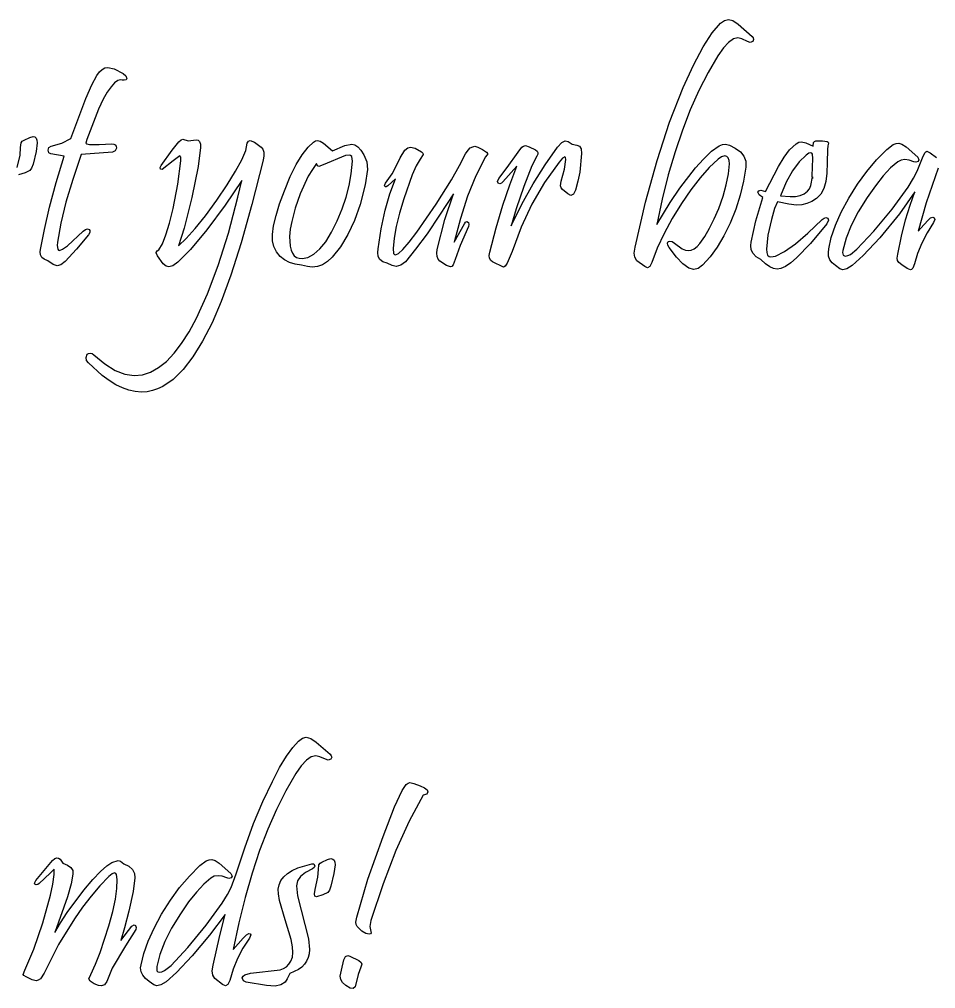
# Model space of a CAD drawing. Extents: x 369 to 1749, y 306 to 919.
# Drawn here: x 1277.4 to 1491.5, y 333.4 to 560 of the extents above; entities that cross this region are included whole.
import ezdxf

# ---------------------------------------------------------------- set-up
doc = ezdxf.new("R2010")
doc.units = 0

msp = doc.modelspace()

# ---------------------------------------------------------------- linework, layer by layer
at = {"layer": 'Layer 1'}
for p, q in [((1441.210514, 559.040644), (1442.174062, 559.73241)), ((1442.174062, 559.73241), (1443.088024, 559.959445)), ((1443.088024, 559.959445), (1444.123365, 559.669053)), ((1444.123365, 559.669053), (1445.385344, 558.808935)), ((1439.261003, 556.804706), (1441.210514, 559.040644)), ((1445.385344, 558.808935), (1448.610024, 555.964965)), ((1437.159781, 553.553494), (1439.261003, 556.804706)), ((1444.245378, 555.381898), (1443.109562, 554.594282)), ((1445.304567, 555.640356), (1444.245378, 555.381898)), ((1446.243887, 555.428044), (1445.304567, 555.640356)), ((1447.547107, 554.800191), (1446.243887, 555.428044)), ((1448.61, 555.965), (1448.894665, 555.636051)), ((1448.610024, 555.964965), (1448.61, 555.965)), ((1448.98049, 555.273844), (1448.764348, 554.758447)), ((1448.894665, 555.636051), (1448.98049, 555.273844)), ((1434.906848, 549.287006), (1437.159781, 553.553494)), ((1441.897118, 553.277508), (1440.608047, 551.431576)), ((1443.109562, 554.594282), (1441.897118, 553.277508)), ((1448.165356, 554.589807), (1447.547107, 554.800191)), ((1448.764348, 554.758447), (1448.165356, 554.589807)), ((1440.608047, 551.431576), (1438.321548, 547.53506)), ((1296.071317, 547.664996), (1296.700135, 548.26404)), ((1296.700135, 548.26404), (1297.340872, 548.621886)), ((1297.340872, 548.621886), (1297.993527, 548.738535)), ((1297.993527, 548.738535), (1299.520667, 548.384914)), ((1299.520667, 548.384914), (1301.599427, 547.339055)), ((1432.502204, 544.005244), (1434.906848, 549.287006)), ((1294.276783, 544.642299), (1295.454417, 546.824755)), ((1295.454417, 546.824755), (1296.071317, 547.664996)), ((1301.599427, 547.339055), (1301.6, 547.339)), ((1301.6, 547.339), (1302.271815, 546.783822)), ((1302.271815, 546.783822), (1302.480099, 546.16253)), ((1302.480099, 546.16253), (1302.311608, 545.827689)), ((1438.321548, 547.53506), (1436.177844, 543.343813)), ((1292.8738, 541.45793), (1294.276783, 544.642299)), ((1298.787572, 544.232036), (1297.886461, 542.986591)), ((1299.609983, 545.120567), (1298.787572, 544.232036)), ((1300.353697, 545.652186), (1299.609983, 545.120567)), ((1301.018711, 545.826891), (1300.353697, 545.652186)), ((1301.411446, 545.755603), (1301.018711, 545.826891)), ((1301.83827, 545.718577), (1301.411446, 545.755603)), ((1302.311608, 545.827689), (1301.83827, 545.718577)), ((1429.333402, 535.901313), (1432.502204, 544.005244)), ((1289.391787, 532.083455), (1292.8738, 541.45793)), ((1297.886461, 542.986591), (1296.960814, 541.343005)), ((1436.177844, 543.343813), (1434.176938, 538.857835)), ((1296.960814, 541.343005), (1295.855964, 538.951276)), ((1295.855964, 538.951276), (1293.108651, 531.923391)), ((1434.176938, 538.857835), (1432.318827, 534.077126)), ((1426.407084, 526.982119), (1429.333402, 535.901313)), ((1278.436675, 531.735454), (1279.785363, 532.373242)), ((1279.785363, 532.373242), (1280.542265, 532.583995)), ((1280.542265, 532.583995), (1280.985574, 532.488762)), ((1280.985574, 532.488762), (1281.294632, 532.209185)), ((1432.318827, 534.077126), (1430.603513, 529.001685)), ((1277.503535, 528.218886), (1277.618748, 530.052474)), ((1277.618748, 530.052474), (1277.765003, 531.145279)), ((1277.765003, 531.145279), (1278.035162, 531.503195)), ((1278.035162, 531.503195), (1278.436675, 531.735454)), ((1281.51, 531.097), (1281.24012, 529.083488)), ((1281.294632, 532.209185), (1281.469439, 531.745262)), ((1281.469439, 531.745262), (1281.509994, 531.096995)), ((1281.509994, 531.096995), (1281.51, 531.097)), ((1284.277315, 529.995652), (1284.783017, 530.319862)), ((1284.783017, 530.319862), (1287.247157, 531.062915)), ((1287.247157, 531.062915), (1289.391787, 532.083455)), ((1293.108651, 531.923391), (1292.878913, 531.029156)), ((1292.878913, 531.029156), (1293.135596, 530.838155)), ((1293.135596, 530.838155), (1293.725245, 530.748502)), ((1293.725245, 530.748502), (1295.995665, 530.683222)), ((1295.995665, 530.683222), (1298.933305, 530.855071)), ((1298.933305, 530.855071), (1299.422334, 530.828456)), ((1299.422334, 530.828456), (1299.76599, 530.652007)), ((1299.76599, 530.652007), (1299.964274, 530.325726)), ((1299.964274, 530.325726), (1300.017185, 529.849611)), ((1313.105115, 529.426865), (1314.631805, 531.355335)), ((1314.631805, 531.355335), (1315.161683, 531.836563)), ((1315.161683, 531.836563), (1315.535915, 531.995785)), ((1315.535915, 531.995785), (1316.772515, 531.575016)), ((1316.772515, 531.575016), (1318.659395, 531.839273)), ((1318.659395, 531.839273), (1319.145256, 531.724409)), ((1319.145256, 531.724409), (1319.48312, 531.386529)), ((1319.48312, 531.386529), (1319.672986, 530.825634)), ((1319.672986, 530.825634), (1319.714855, 530.041723)), ((1330.295215, 529.323824), (1330.628818, 531.052771)), ((1330.628818, 531.052771), (1330.934585, 531.483675)), ((1330.934585, 531.483675), (1331.332995, 531.625533)), ((1331.332995, 531.625533), (1332.307655, 531.249388)), ((1332.307655, 531.249388), (1333.848505, 530.129243)), ((1333.848505, 530.129243), (1334.26262, 529.622978)), ((1343.454885, 528.322779), (1344.85791, 530.131428)), ((1344.85791, 530.131428), (1346.067798, 531.260915)), ((1346.067798, 531.260915), (1346.576087, 531.542052)), ((1346.576087, 531.542052), (1347.01994, 531.634118)), ((1347.01994, 531.634118), (1347.660793, 531.479571)), ((1347.660793, 531.479571), (1348.463723, 531.022644)), ((1348.463723, 531.022644), (1350.55581, 529.201648)), ((1350.55581, 529.201648), (1353.4336, 530.458918)), ((1353.4336, 530.458918), (1355.09383, 530.827882)), ((1355.09383, 530.827882), (1355.748854, 530.666792)), ((1355.748854, 530.666792), (1356.429645, 530.191222)), ((1356.429645, 530.191222), (1357.136204, 529.401172)), ((1368.113188, 529.940477), (1368.762126, 530.126043)), ((1368.762126, 530.126043), (1369.847226, 529.843965)), ((1382.752939, 529.9043), (1383.323874, 530.210893)), ((1383.323874, 530.210893), (1383.821589, 530.311247)), ((1383.821589, 530.311247), (1384.490167, 530.126396)), ((1384.490167, 530.126396), (1385.573879, 529.57737)), ((1393.925461, 528.941772), (1394.789515, 530.073332)), ((1394.789515, 530.073332), (1395.211347, 530.354989)), ((1395.211347, 530.354989), (1395.626381, 530.447232)), ((1395.626381, 530.447232), (1396.515137, 530.200777)), ((1396.515137, 530.200777), (1397.995781, 529.468521)), ((1400.235312, 525.960906), (1403.156595, 530.092081)), ((1403.156595, 530.092081), (1404.177042, 531.222701)), ((1404.177042, 531.222701), (1404.956265, 531.596941)), ((1404.956265, 531.596941), (1405.648676, 531.38611)), ((1405.648676, 531.38611), (1406.540285, 530.760724)), ((1406.540285, 530.760724), (1407.661015, 530.555939)), ((1407.661015, 530.555939), (1408.269505, 530.302555)), ((1408.269505, 530.302555), (1408.667155, 529.680128)), ((1439.149717, 529.153346), (1440.882912, 530.408876)), ((1440.882912, 530.408876), (1441.670231, 530.720636)), ((1441.670231, 530.720636), (1442.404697, 530.821726)), ((1442.404697, 530.821726), (1443.326306, 530.575072)), ((1443.326306, 530.575072), (1444.642297, 529.843795)), ((1457.383943, 529.457262), (1458.876593, 530.895069)), ((1458.876593, 530.895069), (1459.554376, 531.252696)), ((1459.554376, 531.252696), (1460.186463, 531.369472)), ((1460.186463, 531.369472), (1461.148974, 531.113964)), ((1461.148974, 531.113964), (1462.916783, 530.354152)), ((1462.916783, 530.354152), (1463.003775, 531.171737)), ((1463.003775, 531.171737), (1463.208196, 531.418098)), ((1463.208196, 531.418098), (1463.519902, 531.556172)), ((1463.519902, 531.556172), (1465.067682, 531.546892)), ((1465.067682, 531.546892), (1466.125107, 531.411376)), ((1466.125107, 531.411376), (1466.384829, 531.248349)), ((1466.345361, 530.436932), (1466.214474, 529.542105)), ((1466.465222, 531.021809), (1466.345361, 530.436932)), ((1466.384829, 531.248349), (1466.465222, 531.021809)), ((1480.109517, 529.561994), (1481.615449, 530.681094)), ((1481.615449, 530.681094), (1482.296245, 530.950431)), ((1482.296245, 530.950431), (1482.928927, 531.026294)), ((1482.928927, 531.026294), (1483.647204, 530.79161)), ((1483.647204, 530.79161), (1484.618987, 530.163586)), ((1484.618987, 530.163586), (1487.323067, 527.727514)), ((1276.856617, 525.337864), (1277.503535, 528.218886)), ((1281.24012, 529.083488), (1280.541711, 526.14249)), ((1284.089797, 529.359514), (1284.277315, 529.995652)), ((1284.225846, 528.790327), (1284.089797, 529.359514)), ((1284.685898, 528.52922), (1284.225846, 528.790327)), ((1287.829968, 528.028112), (1284.685898, 528.52922)), ((1285.974032, 521.802238), (1287.829968, 528.028112)), ((1291.827536, 528.348614), (1289.8366, 522.54767)), ((1299.127596, 528.924887), (1291.827536, 528.348614)), ((1299.781193, 529.239598), (1299.127596, 528.924887)), ((1300.017185, 529.849611), (1299.781193, 529.239598)), ((1310.472585, 525.825745), (1313.105115, 529.426865)), ((1314.869346, 528.107308), (1313.277066, 526.876778)), ((1315.113246, 527.795828), (1314.869346, 528.107308)), ((1315.121211, 526.865728), (1315.113246, 527.795828)), ((1319.714855, 530.041723), (1319.144073, 525.610138)), ((1329.347619, 527.127068), (1330.295215, 529.323824)), ((1334.26262, 529.622978), (1334.480906, 528.937041)), ((1334.503362, 528.071433), (1334.329988, 527.026153)), ((1334.480906, 528.937041), (1334.503362, 528.071433)), ((1342.05864, 526.014613), (1343.454885, 528.322779)), ((1353.547152, 528.115879), (1348.364922, 525.976809)), ((1354.408315, 528.248501), (1353.547152, 528.115879)), ((1354.779667, 528.155854), (1354.408315, 528.248501)), ((1355.037502, 527.883041), (1354.779667, 528.155854)), ((1355.212626, 526.796921), (1355.037502, 527.883041)), ((1357.136204, 529.401172), (1357.86853, 528.296642)), ((1357.86853, 528.296642), (1358.559028, 526.656284)), ((1366.324636, 527.600219), (1367.483606, 529.375882)), ((1367.483606, 529.375882), (1368.113188, 529.940477)), ((1369.847226, 529.843965), (1371.324186, 529.008393)), ((1371.762951, 528.38572), (1370.997651, 527.25357)), ((1371.324186, 529.008393), (1371.658821, 528.696363)), ((1371.658821, 528.696363), (1371.762951, 528.38572)), ((1380.200629, 525.78601), (1381.642682, 528.567538)), ((1381.642682, 528.567538), (1382.239285, 529.416514)), ((1382.239285, 529.416514), (1382.752939, 529.9043)), ((1386.27, 527.851), (1384.058697, 523.424945)), ((1385.573879, 529.57737), (1386.539249, 528.942928)), ((1386.612455, 528.227721), (1386.269552, 527.850858)), ((1386.269552, 527.850858), (1386.27, 527.851)), ((1386.539249, 528.942928), (1386.852799, 528.50185)), ((1386.852799, 528.50185), (1386.612455, 528.227721)), ((1391.366408, 525.322997), (1393.925461, 528.941772)), ((1398.271945, 527.985661), (1397.145099, 525.72755)), ((1397.995781, 529.468521), (1398.388454, 529.16691)), ((1398.526536, 528.42548), (1398.271945, 527.985661)), ((1398.388454, 529.16691), (1398.565372, 528.81923)), ((1398.565372, 528.81923), (1398.526536, 528.42548)), ((1404.821507, 527.842958), (1404.291759, 527.536112)), ((1405.013265, 527.678186), (1404.821507, 527.842958)), ((1408.77, 528.646), (1408.323661, 524.2395)), ((1408.667155, 529.680128), (1408.770044, 528.646115)), ((1408.770044, 528.646115), (1408.77, 528.646)), ((1430.603513, 529.001685), (1429.030994, 523.631513)), ((1437.255846, 527.319652), (1439.149717, 529.153346)), ((1441.499463, 527.856147), (1440.697891, 527.318418)), ((1442.205731, 528.032758), (1441.499463, 527.856147)), ((1442.705967, 527.917807), (1442.205731, 528.032758)), ((1443.054097, 527.579865), (1442.705967, 527.917807)), ((1444.642297, 529.843795), (1445.878829, 529.020431)), ((1445.878829, 529.020431), (1446.709415, 528.014347)), ((1446.709415, 528.014347), (1447.134054, 526.825546)), ((1456.116978, 527.76836), (1457.383943, 529.457262)), ((1461.228066, 528.263077), (1459.60582, 526.65596)), ((1461.852137, 528.67269), (1461.228066, 528.263077)), ((1462.301666, 528.80778), (1461.852137, 528.67269)), ((1462.54355, 528.722365), (1462.301666, 528.80778)), ((1462.709439, 528.46948), (1462.54355, 528.722365)), ((1462.81323, 527.4613), (1462.709439, 528.46948)), ((1466.214474, 529.542105), (1466.137722, 526.476815)), ((1477.7017, 527.117795), (1480.109517, 529.561994)), ((1488.470414, 527.582846), (1488.956662, 528.742506)), ((1488.956662, 528.742506), (1489.201714, 529.031681)), ((1489.201714, 529.031681), (1489.448052, 529.127086)), ((1489.448052, 529.127086), (1490.258727, 528.769147)), ((1490.258727, 528.769147), (1491.702632, 527.701256)), ((1280.541711, 526.14249), (1280.194224, 525.180065)), ((1310.257678, 525.344786), (1310.472585, 525.825745)), ((1313.277066, 526.876778), (1310.701386, 524.859868)), ((1314.367079, 521.453503), (1315.121211, 526.865728)), ((1319.144073, 525.610138), (1317.646775, 518.307823)), ((1327.89715, 524.455384), (1329.347619, 527.127068)), ((1334.33, 527.026), (1331.705106, 516.696981)), ((1334.329988, 527.026153), (1334.33, 527.026)), ((1340.669175, 523.206929), (1342.05864, 526.014613)), ((1346.827123, 526.261599), (1345.839831, 524.909031)), ((1347.072942, 525.769259), (1346.827123, 526.261599)), ((1347.330552, 525.604092), (1347.072942, 525.769259)), ((1348.364922, 525.976809), (1347.330552, 525.604092)), ((1354.87702, 523.870961), (1355.212626, 526.796921)), ((1358.559028, 526.656284), (1358.70001, 524.846992)), ((1365.193466, 525.221572), (1366.324636, 527.600219)), ((1370.106106, 525.700201), (1369.171941, 523.647612)), ((1370.997651, 527.25357), (1370.106106, 525.700201)), ((1378.353094, 522.490205), (1380.200629, 525.78601)), ((1393.609208, 525.636788), (1390.381498, 521.970348)), ((1391.980132, 521.314875), (1393.609208, 525.636788)), ((1397.145099, 525.72755), (1395.285275, 520.942001)), ((1397.455385, 521.523181), (1400.235312, 525.960906)), ((1403.492737, 526.610838), (1400.111453, 521.821503)), ((1404.291759, 527.536112), (1403.492737, 526.610838)), ((1404.751904, 524.9843), (1405.061529, 527.18703)), ((1405.061529, 527.18703), (1405.013265, 527.678186)), ((1423.723252, 517.247663), (1426.407084, 526.982119)), ((1435.387344, 525.274821), (1437.255846, 527.319652)), ((1440.697891, 527.318418), (1438.591933, 525.31161)), ((1443.250122, 527.018932), (1443.054097, 527.579865)), ((1443.076733, 523.850875), (1443.294041, 526.235008)), ((1443.294041, 526.235008), (1443.250122, 527.018932)), ((1447.134054, 526.825546), (1447.152747, 525.454025)), ((1451.764023, 519.708112), (1454.758003, 525.580534)), ((1454.758003, 525.580534), (1456.116978, 527.76836)), ((1459.60582, 526.65596), (1458.063993, 524.535969)), ((1462.691495, 523.380105), (1462.813237, 527.461313)), ((1462.813237, 527.461313), (1462.81323, 527.4613)), ((1466.137722, 526.476815), (1466.083217, 524.031425)), ((1475.420152, 524.405879), (1477.7017, 527.117795)), ((1482.64016, 526.653261), (1481.000505, 525.248626)), ((1483.420812, 527.066261), (1482.64016, 526.653261)), ((1484.30714, 527.211663), (1483.420812, 527.066261)), ((1485.299142, 527.089466), (1484.30714, 527.211663)), ((1486.39682, 526.69967), (1485.299142, 527.089466)), ((1486.887074, 526.593392), (1486.39682, 526.69967)), ((1487.410691, 526.728038), (1486.887074, 526.593392)), ((1487.206604, 524.490226), (1488.470414, 527.582846)), ((1487.323067, 527.727514), (1487.598414, 527.140267)), ((1487.598414, 527.140267), (1487.410691, 526.728038)), ((1278.690456, 524.121231), (1277.158316, 523.64817)), ((1279.828716, 524.63111), (1278.690456, 524.121231)), ((1280.194224, 525.180065), (1279.828716, 524.63111)), ((1310.359954, 524.98248), (1310.257678, 525.344786)), ((1310.701386, 524.859868), (1310.359954, 524.98248)), ((1325.943809, 521.308769), (1327.89715, 524.455384)), ((1344.875743, 523.285057), (1343.017183, 519.222889)), ((1345.839831, 524.909031), (1344.875743, 523.285057)), ((1354.404555, 521.146025), (1354.877021, 523.870919)), ((1354.877021, 523.870919), (1354.87702, 523.870961)), ((1358.7, 524.847), (1358.18531, 521.284857)), ((1358.70001, 524.846992), (1358.7, 524.847)), ((1362.957386, 521.652532), (1364.454346, 523.899807)), ((1364.454346, 523.899807), (1365.193466, 525.221572)), ((1369.171941, 523.647612), (1367.175751, 518.04478)), ((1384.058697, 523.424945), (1382.10991, 518.62701)), ((1389.389051, 522.768572), (1391.366408, 525.322997)), ((1403.958969, 522.16443), (1404.751904, 524.9843)), ((1408.323661, 524.2395), (1407.887164, 522.115037)), ((1429.030994, 523.631513), (1427.601273, 517.96661)), ((1431.726447, 520.551746), (1435.387344, 525.274821)), ((1438.591933, 525.31161), (1436.455608, 522.917458)), ((1442.590421, 521.313348), (1443.076733, 523.850875)), ((1447.152747, 525.454025), (1446.623812, 522.130944)), ((1458.063993, 524.535969), (1456.602585, 521.903105)), ((1462.70153, 522.798756), (1462.691495, 523.380105)), ((1466.083217, 524.031425), (1465.872431, 522.058467)), ((1473.26487, 521.426245), (1475.420152, 524.405879)), ((1479.26229, 523.392471), (1477.425515, 521.084796)), ((1481.000505, 525.248626), (1479.26229, 523.392471)), ((1486.343649, 522.816125), (1487.206604, 524.490226)), ((1492.14, 525.184), (1489.289763, 517.123355)), ((1284.428743, 516.086897), (1285.974032, 521.802238)), ((1289.8366, 522.54767), (1288.249281, 517.209339)), ((1313.273081, 515.750528), (1314.367079, 521.453503)), ((1323.487595, 517.687223), (1325.943809, 521.308769)), ((1329.319804, 522.336892), (1325.446439, 516.512802)), ((1328.422681, 518.449812), (1329.319804, 522.336892)), ((1339.28649, 519.899728), (1340.669175, 523.206929)), ((1353.709346, 518.409544), (1354.404555, 521.146025)), ((1358.18531, 521.284857), (1356.99225, 516.72783)), ((1362.733932, 521.163005), (1362.957386, 521.652532)), ((1362.830109, 520.861022), (1362.733932, 521.163005)), ((1363.496139, 521.063706), (1363.108804, 520.824905)), ((1365.233719, 522.672276), (1363.496139, 521.063706)), ((1363.919821, 519.216116), (1365.233719, 522.672276)), ((1374.739609, 516.79373), (1378.353094, 522.490205)), ((1389.100828, 522.081365), (1389.389051, 522.768572)), ((1389.22689, 521.693089), (1389.100828, 522.081365)), ((1389.642152, 521.561426), (1389.22689, 521.693089)), ((1390.057494, 521.662274), (1389.642152, 521.561426)), ((1390.381498, 521.970348), (1390.057494, 521.662274)), ((1390.383773, 516.527738), (1391.980132, 521.314875)), ((1394.816812, 516.778906), (1397.455385, 521.523181)), ((1400.111453, 521.821503), (1397.152192, 516.745458)), ((1403.819691, 521.037135), (1403.958969, 522.16443)), ((1403.976296, 520.58193), (1403.819691, 521.037135)), ((1407.887164, 522.115037), (1407.30845, 520.0431)), ((1436.455608, 522.917458), (1434.288918, 520.13596)), ((1441.835104, 518.622425), (1442.590421, 521.313348)), ((1446.623812, 522.130944), (1445.836633, 518.83955)), ((1456.602585, 521.903105), (1455.221596, 518.757367)), ((1462.009652, 520.385177), (1462.364488, 521.15164)), ((1462.364488, 521.15164), (1462.758836, 523.190243)), ((1462.758836, 523.190243), (1462.70153, 522.798756)), ((1465.872431, 522.058467), (1465.393326, 520.410055)), ((1471.235857, 518.178894), (1473.26487, 521.426245)), ((1477.425515, 521.084796), (1475.49018, 518.325601)), ((1485.080782, 520.782733), (1486.343649, 522.816125)), ((1338.173242, 516.814813), (1339.28649, 519.899728)), ((1343.017183, 519.222889), (1341.807435, 515.802694)), ((1362.813217, 515.341046), (1363.919821, 519.216116)), ((1363.108804, 520.824905), (1362.830109, 520.861022)), ((1378.812438, 519.215093), (1375.580899, 514.18158)), ((1376.792896, 513.190448), (1378.812438, 519.215093)), ((1395.285275, 520.942001), (1393.483215, 515.699691)), ((1404.28373, 520.19902), (1403.976296, 520.58193)), ((1405.547408, 519.158052), (1404.28373, 520.19902)), ((1406.27604, 518.80922), (1405.547408, 519.158052)), ((1406.846972, 519.11581), (1406.27604, 518.80922)), ((1407.30845, 520.0431), (1406.846972, 519.11581)), ((1429.488572, 517.163558), (1431.726447, 520.551746)), ((1434.288918, 520.13596), (1432.091861, 516.967118)), ((1445.836633, 518.83955), (1444.791212, 515.579844)), ((1449.979505, 519.54658), (1450.165373, 519.907151)), ((1450.262495, 518.942067), (1449.979505, 519.54658)), ((1450.165373, 519.907151), (1450.688373, 520.024577)), ((1451.153485, 518.29946), (1450.262495, 518.942067)), ((1450.688373, 520.024577), (1451.764023, 519.708112)), ((1455.221596, 518.757367), (1457.519336, 518.536913)), ((1458.770122, 518.570319), (1459.858778, 518.789848)), ((1459.858778, 518.789848), (1460.785307, 519.195499)), ((1460.785307, 519.195499), (1461.549706, 519.787273)), ((1461.549706, 519.787273), (1462.009652, 520.385177)), ((1464.645901, 519.086187), (1463.630157, 518.086865)), ((1465.393326, 520.410055), (1464.645901, 519.086187)), ((1481.355314, 515.638076), (1485.080782, 520.782733)), ((1486.637809, 519.636625), (1483.070612, 514.542695)), ((1485.533231, 516.564592), (1486.637809, 519.636625)), ((1288.249281, 517.209339), (1287.06558, 512.33362)), ((1317.646775, 518.307823), (1315.891065, 511.144848)), ((1320.845578, 514.05173), (1323.487595, 517.687223)), ((1325.446439, 516.512802), (1321.164484, 510.777292)), ((1326.195014, 510.010812), (1328.422681, 518.449812)), ((1331.705106, 516.696981), (1329.200095, 507.758025)), ((1337.340521, 514.089908), (1338.173242, 516.814813)), ((1352.791395, 515.661475), (1353.709346, 518.409544)), ((1356.99225, 516.72783), (1355.675522, 512.963816)), ((1367.175751, 518.04478), (1366.172259, 514.63412)), ((1370.263004, 510.22406), (1374.739609, 516.79373)), ((1382.10991, 518.62701), (1380.423637, 513.457195)), ((1388.820132, 511.275375), (1390.383773, 516.527738)), ((1392.319595, 511.728081), (1394.816812, 516.778906)), ((1397.152192, 516.745458), (1394.614953, 511.382703)), ((1421.281904, 506.697944), (1423.723252, 517.247663)), ((1427.601273, 517.96661), (1426.314347, 512.006976)), ((1426.314347, 512.006976), (1429.488572, 517.163558)), ((1432.091861, 516.967118), (1429.90772, 513.41283)), ((1440.810781, 515.778108), (1441.835104, 518.622425)), ((1449.450691, 512.84124), (1451.153485, 518.29946)), ((1454.512727, 517.349262), (1453.863397, 515.777222)), ((1457.176194, 516.764922), (1454.512727, 517.349262)), ((1458.964137, 516.564745), (1457.176194, 516.764922)), ((1457.519336, 518.536913), (1458.770122, 518.570319)), ((1460.219011, 516.654099), (1458.964137, 516.564745)), ((1461.414972, 516.93757), (1460.219011, 516.654099)), ((1462.552021, 517.415159), (1461.414972, 516.93757)), ((1463.630157, 518.086865), (1462.552021, 517.415159)), ((1469.467776, 514.917075), (1471.235857, 518.178894)), ((1475.49018, 518.325601), (1473.412338, 514.979511)), ((1484.501824, 513.121815), (1485.533231, 516.564592)), ((1489.289763, 517.123355), (1487.42869, 510.4691)), ((1283.194102, 510.882088), (1284.428743, 516.086897)), ((1312.447356, 512.360332), (1313.273081, 515.750528)), ((1341.807435, 515.802694), (1341.006493, 512.758969)), ((1351.650701, 512.901819), (1352.791395, 515.661475)), ((1361.913906, 511.047066), (1362.813217, 515.341046)), ((1366.172259, 514.63412), (1365.427641, 511.55345)), ((1393.483215, 515.699691), (1392.319595, 511.728081)), ((1439.773507, 513.319238), (1440.810781, 515.778108)), ((1444.791212, 515.579844), (1443.487547, 512.351825)), ((1453.863397, 515.777222), (1453.111757, 513.189622)), ((1468.094058, 511.859569), (1469.467776, 514.917075)), ((1473.412338, 514.979511), (1471.772892, 511.803031)), ((1477.085224, 510.462236), (1481.355314, 515.638076)), ((1483.070612, 514.542695), (1478.447579, 508.938425)), ((1287.06558, 512.33362), (1286.285496, 507.920514)), ((1311.620271, 509.620323), (1312.447356, 512.360332)), ((1318.474035, 511.069098), (1320.845578, 514.05173)), ((1336.788327, 511.725013), (1337.340521, 514.089908)), ((1341.006493, 512.758969), (1340.668752, 510.918094)), ((1350.329202, 510.209988), (1351.650701, 512.901819)), ((1355.675522, 512.963816), (1354.15257, 509.648845)), ((1375.580899, 514.18158), (1372.630053, 509.856843)), ((1375.018008, 506.182593), (1376.792896, 513.190448)), ((1380.423637, 513.457195), (1378.99988, 507.9155)), ((1378.99988, 507.9155), (1381.39362, 512.20698)), ((1381.39362, 512.20698), (1381.620652, 512.567311)), ((1381.620652, 512.567311), (1381.937834, 512.685974)), ((1381.937834, 512.685974), (1382.302434, 512.520166)), ((1382.408313, 512.028665), (1382.293493, 511.581553)), ((1382.302434, 512.520166), (1382.408313, 512.028665)), ((1429.90772, 513.41283), (1428.026396, 509.921318)), ((1438.692446, 511.131898), (1439.773507, 513.319238)), ((1443.487547, 512.351825), (1442.036549, 509.378737)), ((1448.375005, 507.87876), (1449.450691, 512.84124)), ((1453.111757, 513.189622), (1452.30383, 509.491449)), ((1461.665141, 509.969248), (1465.002387, 513.187224)), ((1466.12, 512.216), (1462.247063, 507.552331)), ((1465.002387, 513.187224), (1465.442571, 513.520443)), ((1465.442571, 513.520443), (1465.874673, 513.629805)), ((1465.874673, 513.629805), (1466.338434, 513.472014)), ((1466.120456, 512.216016), (1466.12, 512.216)), ((1466.478189, 513.006144), (1466.120456, 512.216016)), ((1466.338434, 513.472014), (1466.478189, 513.006144)), ((1483.543591, 509.308292), (1484.501824, 513.121815)), ((1487.42869, 510.4691), (1488.76621, 511.94229)), ((1488.76621, 511.94229), (1489.8291, 513.1071)), ((1491.025332, 512.479895), (1489.521089, 510.088411)), ((1489.8291, 513.1071), (1490.323271, 513.569169)), ((1490.323271, 513.569169), (1490.83927, 513.721085)), ((1490.83927, 513.721085), (1491.205106, 513.589716)), ((1491.314693, 513.201531), (1491.025332, 512.479895)), ((1491.205106, 513.589716), (1491.314693, 513.201531)), ((1282.270108, 506.187812), (1283.194102, 510.882088)), ((1288.568624, 507.071495), (1292.271348, 510.43368)), ((1292.271348, 510.43368), (1292.804804, 510.843836)), ((1292.804804, 510.843836), (1293.311998, 510.97858)), ((1293.311998, 510.97858), (1293.654333, 510.8818)), ((1293.784486, 510.149029), (1293.494255, 509.634074)), ((1293.654333, 510.8818), (1293.825217, 510.596594)), ((1293.825217, 510.596594), (1293.784486, 510.149029)), ((1315.891065, 511.144848), (1314.542375, 507.062423)), ((1316.372968, 508.73933), (1318.474035, 511.069098)), ((1321.164484, 510.777292), (1317.317564, 506.150059)), ((1323.839253, 502.476812), (1326.195014, 510.010812)), ((1336.51666, 509.720128), (1336.788327, 511.725013)), ((1336.537083, 508.22373), (1336.51666, 509.720128)), ((1340.668752, 510.918094), (1340.518271, 509.248329)), ((1348.980044, 508.009187), (1350.329202, 510.209988)), ((1361.221889, 506.334176), (1361.913906, 511.047066)), ((1365.427641, 511.55345), (1364.941899, 508.80277)), ((1368.48459, 507.87944), (1370.263004, 510.22406)), ((1372.630053, 509.856843), (1369.959899, 506.24088)), ((1382.293493, 511.581553), (1380.388363, 507.14074)), ((1387.289208, 505.557788), (1388.820132, 511.275375)), ((1394.614953, 511.382703), (1392.499737, 505.733238)), ((1428.026396, 509.921318), (1426.44789, 506.49258)), ((1437.567597, 509.216088), (1438.692446, 511.131898)), ((1458.728442, 507.472251), (1461.665141, 509.969248)), ((1467.114701, 509.006375), (1468.094058, 511.859569)), ((1471.772892, 511.803031), (1470.571843, 508.796161)), ((1473.113194, 506.249116), (1477.085224, 510.462236)), ((1489.521089, 510.088411), (1488.275719, 507.682457)), ((1286.285496, 507.920514), (1286.223827, 507.12861)), ((1293.494255, 509.634074), (1290.72918, 506.240431)), ((1309.962021, 506.090868), (1310.791826, 507.530502)), ((1310.791826, 507.530502), (1311.620271, 509.620323)), ((1314.542375, 507.062423), (1316.372968, 508.73933)), ((1329.200095, 507.758025), (1326.814966, 500.209131)), ((1336.842523, 506.867715), (1336.537083, 508.22373)), ((1340.518271, 509.248329), (1340.630838, 506.935424)), ((1347.603227, 506.299413), (1348.980044, 508.009187)), ((1354.15257, 509.648845), (1352.423392, 506.782916)), ((1364.941899, 508.80277), (1364.715031, 506.38208)), ((1367.012769, 506.16163), (1368.48459, 507.87944)), ((1428.82603, 507.651651), (1428.9799, 508.038256)), ((1428.916694, 507.194694), (1428.82603, 507.651651)), ((1428.9799, 508.038256), (1429.404431, 508.164887)), ((1429.404431, 508.164887), (1429.951705, 508.041041)), ((1429.951705, 508.041041), (1430.473801, 507.676218)), ((1430.473801, 507.676218), (1432.230483, 506.373938)), ((1435.741165, 506.85237), (1436.398961, 507.571808)), ((1436.398961, 507.571808), (1437.567597, 509.216088)), ((1442.036549, 509.378737), (1440.478384, 506.746452)), ((1448.28107, 507.08705), (1448.375005, 507.87876)), ((1452.30383, 509.491449), (1452.005887, 506.238032)), ((1456.192291, 505.696233), (1458.728442, 507.472251)), ((1462.247063, 507.552331), (1459.01495, 504.223925)), ((1466.529707, 506.357494), (1467.114701, 509.006375)), ((1470.571843, 508.796161), (1469.80919, 505.958901)), ((1478.447579, 508.938425), (1474.583777, 504.7591)), ((1482.658529, 505.124025), (1483.543591, 509.308292)), ((1488.275719, 507.682457), (1487.289224, 505.262036)), ((1282.184825, 505.637184), (1282.270108, 506.187812)), ((1282.276645, 504.926172), (1282.184825, 505.637184)), ((1286.223827, 507.12861), (1286.332277, 506.249572)), ((1286.332277, 506.249572), (1286.499354, 506.028973)), ((1286.499354, 506.028973), (1286.741668, 505.95432)), ((1286.741668, 505.95432), (1287.420675, 506.232281)), ((1287.420675, 506.232281), (1288.568624, 507.071495)), ((1290.72918, 506.240431), (1288.033255, 503.397524)), ((1309.345726, 505.440045), (1309.348199, 505.508963)), ((1309.647844, 504.680407), (1309.345726, 505.440045)), ((1309.348199, 505.508963), (1309.541825, 505.860876)), ((1309.541825, 505.860876), (1309.962021, 506.090868)), ((1317.317564, 506.150059), (1314.405184, 503.239562)), ((1337.432978, 505.652085), (1336.842523, 506.867715)), ((1338.30845, 504.576838), (1337.432978, 505.652085)), ((1340.630838, 506.935424), (1340.842919, 506.033158)), ((1340.842919, 506.033158), (1341.158866, 505.300349)), ((1341.158866, 505.300349), (1341.578679, 504.736998)), ((1346.198751, 505.080669), (1347.603227, 506.299413)), ((1352.423392, 506.782916), (1350.48799, 504.36603)), ((1361.126718, 505.508027), (1361.221889, 506.334176)), ((1361.235369, 504.577318), (1361.126718, 505.508027)), ((1364.715031, 506.38208), (1364.823376, 505.270525)), ((1364.823376, 505.270525), (1364.998665, 504.991749)), ((1365.254699, 504.89764), (1365.957624, 505.212058)), ((1365.957624, 505.212058), (1367.012769, 506.16163)), ((1369.959899, 506.24088), (1367.570438, 503.333693)), ((1374.905762, 505.291962), (1375.018008, 506.182593)), ((1374.96754, 504.546685), (1374.905762, 505.291962)), ((1380.388363, 507.14074), (1379.249153, 503.849303)), ((1387.172888, 504.783438), (1387.289208, 505.557788)), ((1392.499737, 505.733238), (1391.396132, 502.975505)), ((1421.06905, 505.355794), (1421.281904, 506.697944)), ((1421.197862, 504.356069), (1421.06905, 505.355794)), ((1426.44789, 506.49258), (1425.172201, 503.126618)), ((1429.218347, 506.650351), (1428.916694, 507.194694)), ((1430.928931, 504.409673), (1429.218347, 506.650351)), ((1432.230483, 506.373938), (1433.015437, 506.046295)), ((1433.015437, 506.046295), (1433.738131, 505.934318)), ((1433.738131, 505.934318), (1434.41075, 506.033625)), ((1434.41075, 506.033625), (1435.078428, 506.339643)), ((1435.078428, 506.339643), (1435.741165, 506.85237)), ((1440.478384, 506.746452), (1438.813054, 504.454972)), ((1448.400827, 506.121824), (1448.28107, 507.08705)), ((1448.833017, 505.258065), (1448.400827, 506.121824)), ((1449.577642, 504.495774), (1448.833017, 505.258065)), ((1452.005887, 506.238032), (1452.05816, 505.454053)), ((1452.05816, 505.454053), (1452.246003, 504.893167)), ((1454.056687, 504.641194), (1456.192291, 505.696233)), ((1466.433299, 505.496906), (1466.529707, 506.357494)), ((1466.509635, 504.583611), (1466.433299, 505.496906)), ((1469.80919, 505.958901), (1469.759879, 505.511396)), ((1469.759879, 505.511396), (1469.901384, 504.864673)), ((1471.628884, 505.043772), (1473.113194, 506.249116)), ((1487.289224, 505.262036), (1486.561602, 502.827145)), ((1282.607725, 504.342899), (1282.276645, 504.926172)), ((1283.178065, 503.887367), (1282.607725, 504.342899)), ((1283.987665, 503.559574), (1283.178065, 503.887367)), ((1285.272474, 502.647646), (1283.987665, 503.559574)), ((1288.033255, 503.397524), (1287.008385, 502.602786)), ((1310.998424, 502.846627), (1309.647844, 504.680407)), ((1314.405184, 503.239562), (1313.189021, 502.394304)), ((1339.322822, 503.759107), (1338.30845, 504.576838)), ((1340.488538, 503.142842), (1339.322822, 503.759107)), ((1341.805597, 502.728042), (1340.488538, 503.142842)), ((1341.578679, 504.736998), (1342.102358, 504.343104)), ((1342.102358, 504.343104), (1342.729902, 504.118668)), ((1342.729902, 504.118668), (1343.461311, 504.063689)), ((1343.461311, 504.063689), (1344.772001, 504.331412)), ((1344.772001, 504.331412), (1346.198751, 505.080669)), ((1349.385103, 503.347854), (1348.235083, 502.622757)), ((1350.48799, 504.36603), (1349.385103, 503.347854)), ((1361.635473, 503.851539), (1361.235369, 504.577318)), ((1362.327029, 503.330693), (1361.635473, 503.851539)), ((1363.310038, 503.014777), (1362.327029, 503.330693)), ((1364.457743, 502.413691), (1363.310038, 503.014777)), ((1364.998665, 504.991749), (1365.254699, 504.89764)), ((1367.570438, 503.333693), (1366.543715, 502.487295)), ((1375.203344, 503.946762), (1374.96754, 504.546685)), ((1375.613173, 503.492193), (1375.203344, 503.946762)), ((1377.174135, 502.47527), (1375.613173, 503.492193)), ((1379.249153, 503.849303), (1378.741795, 502.560598)), ((1387.246747, 504.145735), (1387.172888, 504.783438)), ((1387.510787, 503.644678), (1387.246747, 504.145735)), ((1387.965007, 503.280268), (1387.510787, 503.644678)), ((1390.523357, 502.059288), (1387.965007, 503.280268)), ((1391.396132, 502.975505), (1390.930891, 502.287207)), ((1421.663398, 503.561004), (1421.197862, 504.356069)), ((1423.524008, 502.171984), (1421.663398, 503.561004)), ((1425.172201, 503.126618), (1424.72627, 502.173395)), ((1432.456562, 502.807355), (1430.928931, 504.409673)), ((1438.813054, 504.454972), (1437.040557, 502.504295)), ((1450.6347, 503.83495), (1449.577642, 504.495774)), ((1451.733626, 502.848783), (1450.6347, 503.83495)), ((1452.246003, 504.893167), (1452.569415, 504.555373)), ((1452.569415, 504.555373), (1453.028397, 504.440672)), ((1453.028397, 504.440672), (1454.056687, 504.641194)), ((1457.639203, 503.060445), (1456.423662, 502.230781)), ((1459.01495, 504.223925), (1457.639203, 503.060445)), ((1466.807852, 503.772326), (1466.509635, 504.583611)), ((1467.32795, 503.063051), (1466.807852, 503.772326)), ((1468.069929, 502.455786), (1467.32795, 503.063051)), ((1469.901384, 504.864673), (1470.387694, 504.646466)), ((1470.387694, 504.646466), (1470.977899, 504.744114)), ((1470.977899, 504.744114), (1471.628884, 505.043772)), ((1474.583777, 504.7591), (1471.988769, 502.432285)), ((1482.542215, 504.177442), (1482.658529, 505.124025)), ((1482.60415, 503.608705), (1482.542215, 504.177442)), ((1482.908536, 503.141842), (1482.60415, 503.608705)), ((1483.587946, 502.569395), (1482.908536, 503.141842)), ((1286.183755, 502.340774), (1285.272474, 502.647646)), ((1287.008385, 502.602786), (1286.183755, 502.340774)), ((1311.629339, 502.300316), (1310.998424, 502.846627)), ((1312.256754, 502.115712), (1311.629339, 502.300316)), ((1313.189021, 502.394304), (1312.256754, 502.115712)), ((1321.355399, 495.847812), (1323.839253, 502.476812)), ((1343.274, 502.514708), (1341.805597, 502.728042)), ((1344.669769, 502.170489), (1343.274, 502.514708)), ((1345.79364, 502.0518), (1344.669769, 502.170489)), ((1347.037928, 502.190739), (1345.79364, 502.0518)), ((1348.235083, 502.622757), (1347.037928, 502.190739)), ((1365.455058, 502.209643), (1364.457743, 502.413691)), ((1366.543715, 502.487295), (1365.455058, 502.209643)), ((1378.133533, 502.133663), (1377.174135, 502.47527)), ((1378.450277, 502.239409), (1378.133533, 502.133663)), ((1378.741795, 502.560598), (1378.450277, 502.239409)), ((1390.930891, 502.287207), (1390.523357, 502.059288)), ((1424.20445, 501.857888), (1423.524008, 502.171984)), ((1424.72627, 502.173395), (1424.20445, 501.857888)), ((1433.801241, 501.843398), (1432.456562, 502.807355)), ((1434.962967, 501.517801), (1433.801241, 501.843398)), ((1436.00928, 501.761265), (1434.962967, 501.517801)), ((1437.040557, 502.504295), (1436.00928, 501.761265)), ((1452.739685, 502.143053), (1451.733626, 502.848783)), ((1453.652876, 501.717758), (1452.739685, 502.143053)), ((1454.4732, 501.5729), (1453.652876, 501.717758)), ((1455.368328, 501.734933), (1454.4732, 501.5729)), ((1456.423662, 502.230781), (1455.368328, 501.734933)), ((1469.105085, 501.700363), (1468.069929, 502.455786)), ((1469.845279, 501.446186), (1469.105085, 501.700363)), ((1470.743412, 501.690539), (1469.845279, 501.446186)), ((1471.988769, 502.432285), (1470.743412, 501.690539)), ((1484.834352, 501.735206), (1483.587946, 502.569395)), ((1485.622996, 501.454905), (1484.834352, 501.735206)), ((1485.903964, 501.539335), (1485.622996, 501.454905)), ((1486.154054, 501.796185), (1485.903964, 501.539335)), ((1486.561602, 502.827145), (1486.154054, 501.796185)), ((1326.814966, 500.209131), (1324.54972, 494.0503)), ((1318.743451, 490.123812), (1321.355399, 495.847812)), ((1324.54972, 494.0503), (1322.391746, 489.073847)), ((1317.027101, 486.96931), (1318.743451, 490.123812)), ((1322.391746, 489.073847), (1320.185604, 484.762937)), ((1315.281637, 484.236956), (1317.027101, 486.96931)), ((1320.185604, 484.762937), (1317.931293, 481.117572)), ((1313.507059, 481.926748), (1315.281637, 484.236956)), ((1292.9515, 480.90894), (1293.209838, 481.682437)), ((1293.076839, 480.270924), (1292.9515, 480.90894)), ((1293.49982, 479.66557), (1293.076839, 480.270924)), ((1293.209838, 481.682437), (1293.504952, 481.874432)), ((1293.504952, 481.874432), (1293.910697, 481.93659)), ((1293.910697, 481.93659), (1294.360096, 481.839166)), ((1294.360096, 481.839166), (1294.786271, 481.552422)), ((1294.786271, 481.552422), (1297.322962, 479.442425)), ((1311.703366, 480.038687), (1313.507059, 481.926748)), ((1317.931293, 481.117572), (1315.628815, 478.13775)), ((1296.730677, 476.707468), (1293.49982, 479.66557)), ((1297.322962, 479.442425), (1299.737056, 477.931674)), ((1308.008637, 477.529006), (1309.870559, 478.572773)), ((1309.870559, 478.572773), (1311.703366, 480.038687)), ((1315.628815, 478.13775), (1313.278168, 475.823472)), ((1298.315729, 475.543463), (1296.730677, 476.707468)), ((1299.737056, 477.931674), (1302.028552, 477.02017)), ((1302.028552, 477.02017), (1304.197451, 476.707912)), ((1304.197451, 476.707912), (1306.117601, 476.907385)), ((1306.117601, 476.907385), (1308.008637, 477.529006)), ((1313.278168, 475.823472), (1310.879354, 474.174737)), ((1299.88053, 474.589489), (1298.315729, 475.543463)), ((1301.425079, 473.845546), (1299.88053, 474.589489)), ((1302.949378, 473.311633), (1301.425079, 473.845546)), ((1309.661883, 473.599949), (1308.432371, 473.191547)), ((1310.879354, 474.174737), (1309.661883, 473.599949)), ((1304.453424, 472.987751), (1302.949378, 473.311633)), ((1305.93722, 472.8739), (1304.453424, 472.987751)), ((1307.190816, 472.94953), (1305.93722, 472.8739)), ((1308.432371, 473.191547), (1307.190816, 472.94953)), ((1342.61295, 391.289421), (1343.543622, 391.981384)), ((1343.543622, 391.981384), (1344.42466, 392.208617)), ((1344.42466, 392.208617), (1345.468213, 391.918175)), ((1345.468213, 391.918175), (1346.75483, 391.057907)), ((1339.784697, 387.741146), (1341.258569, 389.803414)), ((1341.258569, 389.803414), (1342.61295, 391.289421)), ((1346.75483, 391.057907), (1349.97961, 388.213947)), ((1338.191334, 385.102614), (1339.784697, 387.741146)), ((1345.583272, 387.598788), (1344.453879, 386.817592)), ((1346.640286, 387.855106), (1345.583272, 387.598788)), ((1347.588221, 387.651354), (1346.640286, 387.855106)), ((1348.917106, 387.049181), (1347.588221, 387.651354)), ((1349.97961, 388.213947), (1349.98, 388.214)), ((1349.98, 388.214), (1350.264591, 387.885047)), ((1350.350392, 387.522845), (1350.135201, 387.033269)), ((1350.264591, 387.885047), (1350.350392, 387.522845)), ((1336.47848, 381.887821), (1338.191334, 385.102614)), ((1343.252107, 385.511518), (1341.977956, 383.680566)), ((1344.453879, 386.817592), (1343.252107, 385.511518)), ((1349.536591, 386.873236), (1348.917106, 387.049181)), ((1350.135201, 387.033269), (1349.536591, 386.873236)), ((1341.977956, 383.680566), (1339.646124, 379.667522)), ((1334.250725, 377.175514), (1336.47848, 381.887821)), ((1366.802551, 379.742644), (1367.766413, 381.131959)), ((1367.766413, 381.131959), (1368.204959, 381.478103)), ((1368.204959, 381.478103), (1368.614581, 381.591904)), ((1368.614581, 381.591904), (1369.561, 381.345096)), ((1369.561, 381.345096), (1371.013249, 380.854137)), ((1371.013249, 380.854137), (1372.045627, 380.365695)), ((1339.646124, 379.667522), (1337.45612, 375.332841)), ((1365.059041, 375.903679), (1366.802551, 379.742644)), ((1371.77, 378.645), (1368.49368, 372.593406)), ((1372.570012, 378.915794), (1371.76976, 378.64502)), ((1371.76976, 378.64502), (1371.77, 378.645)), ((1372.045627, 380.365695), (1372.658134, 379.879772)), ((1372.85077, 379.396366), (1372.570012, 378.915794)), ((1372.658134, 379.879772), (1372.85077, 379.396366)), ((1332.10523, 372.001996), (1334.250725, 377.175514)), ((1337.45612, 375.332841), (1335.407942, 370.676522)), ((1362.365171, 368.987444), (1365.059041, 375.903679)), ((1330.041995, 366.367264), (1332.10523, 372.001996)), ((1368.49368, 372.593406), (1365.35999, 365.697025)), ((1335.407942, 370.676522), (1333.501591, 365.698566)), ((1358.828556, 359.010499), (1362.365171, 368.987444)), ((1328.06102, 360.271321), (1330.041995, 366.367264)), ((1333.501591, 365.698566), (1331.737067, 360.398972)), ((1365.35999, 365.697025), (1362.36893, 357.955856)), ((1281.202421, 358.726407), (1285.092971, 363.422277)), ((1285.092971, 363.422277), (1285.610926, 363.858361)), ((1285.610926, 363.858361), (1286.134851, 364.001616)), ((1286.134851, 364.001616), (1286.514962, 363.923985)), ((1286.514962, 363.923985), (1286.864978, 363.695832)), ((1286.864978, 363.695832), (1287.474721, 362.787956)), ((1287.474721, 362.787956), (1288.614583, 362.311786)), ((1297.757436, 362.151443), (1298.942191, 362.925846)), ((1298.942191, 362.925846), (1300.408431, 363.399312)), ((1300.408431, 363.399312), (1300.961495, 363.206539)), ((1300.961495, 363.206539), (1301.764371, 362.633355)), ((1301.764371, 362.633355), (1302.937279, 362.045037)), ((1319.499756, 362.182794), (1321.005688, 363.301887)), ((1321.005688, 363.301887), (1321.686484, 363.571222)), ((1321.686484, 363.571222), (1322.319166, 363.647084)), ((1322.319166, 363.647084), (1323.078597, 363.412154)), ((1323.078597, 363.412154), (1324.075081, 362.783982)), ((1324.075081, 362.783982), (1326.779206, 360.347914)), ((1342.407851, 361.658334), (1345.67334, 362.646318)), ((1345.67334, 362.646318), (1346.214799, 362.591403)), ((1346.214799, 362.591403), (1346.377984, 362.090954)), ((1347.385029, 362.386284), (1347.655219, 362.744202)), ((1347.655219, 362.744202), (1348.056775, 362.976464)), ((1348.056775, 362.976464), (1349.40539, 363.614253)), ((1349.40539, 363.614253), (1350.162275, 363.825006)), ((1350.162275, 363.825006), (1350.605584, 363.729773)), ((1350.605584, 363.729773), (1350.914642, 363.450193)), ((1350.914642, 363.450193), (1351.089449, 362.986268)), ((1351.089449, 362.986268), (1351.130004, 362.337996)), ((1284.524439, 360.428822), (1281.968119, 358.032882)), ((1285.47983, 361.353152), (1284.524439, 360.428822)), ((1285.500847, 360.112952), (1285.47983, 361.353152)), ((1288.614583, 362.311786), (1289.396421, 361.725811)), ((1289.396421, 361.725811), (1289.820233, 361.030031)), ((1289.886021, 360.224446), (1289.43595, 357.951508)), ((1289.820233, 361.030031), (1289.886021, 360.224446)), ((1294.512171, 358.915693), (1296.280763, 360.814726)), ((1296.280763, 360.814726), (1297.757436, 362.151443)), ((1299.068564, 360.26411), (1298.296209, 359.622867)), ((1299.611389, 360.476147), (1299.068564, 360.26411)), ((1299.871568, 360.379857), (1299.611389, 360.476147)), ((1300.059, 360.094547), (1299.871568, 360.379857)), ((1302.937279, 362.045037), (1303.758533, 361.295205)), ((1303.758533, 361.295205), (1304.228134, 360.383857)), ((1304.228134, 360.383857), (1304.346081, 359.310995)), ((1317.090462, 359.753702), (1319.499756, 362.182794)), ((1326.779206, 360.347914), (1327.054553, 359.760677)), ((1326.86054, 357.109421), (1328.06102, 360.271321)), ((1331.737067, 360.398972), (1330.11437, 354.777741)), ((1339.147051, 359.552959), (1340.01566, 360.337871)), ((1340.01566, 360.337871), (1341.102593, 361.039662)), ((1341.102593, 361.039662), (1342.407851, 361.658334)), ((1344.24094, 360.592418), (1343.095368, 359.647698)), ((1345.827688, 361.439765), (1344.24094, 360.592418)), ((1346.232994, 361.721519), (1345.827688, 361.439765)), ((1346.377984, 362.090954), (1346.232994, 361.721519)), ((1347.123562, 359.459889), (1347.23875, 361.293484)), ((1347.23875, 361.293484), (1347.385029, 362.386284)), ((1350.86012, 360.324488), (1350.161711, 357.38349)), ((1351.13, 362.338), (1350.86012, 360.324488)), ((1351.130004, 362.337996), (1351.13, 362.338)), ((1280.850867, 358.108473), (1281.202421, 358.726407)), ((1280.955923, 357.823662), (1280.850867, 358.108473)), ((1281.968119, 358.032882), (1281.646871, 357.802296)), ((1285.17995, 357.882298), (1285.500847, 360.112952)), ((1289.43595, 357.951508), (1288.583945, 354.918846)), ((1292.451661, 356.454346), (1294.512171, 358.915693)), ((1298.296209, 359.622867), (1296.177314, 357.427758)), ((1300.215624, 358.956867), (1300.059, 360.094547)), ((1300.142775, 356.868987), (1300.215624, 358.956867)), ((1304.346081, 359.310995), (1303.953374, 356.17009)), ((1314.803151, 357.052604), (1317.090462, 359.753702)), ((1322.096299, 359.273661), (1320.458242, 357.856098)), ((1322.889307, 359.68659), (1322.096299, 359.273661)), ((1323.779754, 359.831968), (1322.889307, 359.68659)), ((1324.767637, 359.709794), (1323.779754, 359.831968)), ((1325.852959, 359.32007), (1324.767637, 359.709794)), ((1326.343213, 359.213792), (1325.852959, 359.32007)), ((1326.86683, 359.34844), (1326.343213, 359.213792)), ((1327.054553, 359.760677), (1326.86683, 359.34844)), ((1338.064806, 357.733778), (1338.496766, 358.684929)), ((1338.496766, 358.684929), (1339.147051, 359.552959)), ((1342.39097, 358.605603), (1342.127748, 357.466135)), ((1343.095368, 359.647698), (1342.39097, 358.605603)), ((1346.476717, 356.578864), (1347.123562, 359.459889)), ((1356.222511, 350.181944), (1358.828556, 359.010499)), ((1362.36893, 357.955856), (1359.5205, 349.3699)), ((1281.298283, 357.726882), (1280.955923, 357.823662)), ((1281.646871, 357.802296), (1281.298283, 357.726882)), ((1284.6265, 355.252597), (1285.17995, 357.882298)), ((1288.551428, 351.259066), (1292.451661, 356.454346)), ((1296.177314, 357.427758), (1294.121989, 355.053577)), ((1299.795437, 354.360777), (1300.142775, 356.868987)), ((1303.953374, 356.17009), (1302.948281, 351.568875)), ((1312.637822, 354.079502), (1314.803151, 357.052604)), ((1318.726051, 355.995601), (1316.899727, 353.692168)), ((1320.458242, 357.856098), (1318.726051, 355.995601)), ((1325.997621, 355.435324), (1326.86054, 357.109421)), ((1337.85117, 356.699508), (1338.064806, 357.733778)), ((1337.881069, 355.581966), (1337.85117, 356.699508)), ((1342.127748, 357.466135), (1342.373014, 355.122295)), ((1346.309075, 355.580919), (1346.476717, 356.578864)), ((1349.448716, 355.87211), (1348.310556, 355.362231)), ((1349.814273, 356.421065), (1349.448716, 355.87211)), ((1350.161711, 357.38349), (1349.814273, 356.421065)), ((1282.821937, 348.796052), (1284.6265, 355.252597)), ((1288.583945, 354.918846), (1285.674131, 346.574346)), ((1294.121989, 355.053577), (1292.130234, 352.500323)), ((1299.17361, 351.432237), (1299.795437, 354.360777)), ((1310.594476, 350.834394), (1312.637822, 354.079502)), ((1316.899727, 353.692168), (1314.979269, 350.945801)), ((1321.00925, 348.257281), (1324.734767, 353.401936)), ((1324.734767, 353.401936), (1325.997621, 355.435324)), ((1330.11437, 354.777741), (1328.633499, 348.834872)), ((1338.166737, 354.019388), (1337.881069, 355.581966)), ((1339.50538, 349.559128), (1338.166737, 354.019388)), ((1342.373014, 355.122295), (1344.109094, 348.429235)), ((1346.414051, 355.063588), (1346.309075, 355.580919)), ((1346.778416, 354.88917), (1346.414051, 355.063588)), ((1348.310556, 355.362231), (1346.778416, 354.88917)), ((1286.984913, 348.852886), (1288.551428, 351.259066)), ((1292.130234, 352.500323), (1290.202049, 349.767997)), ((1298.277294, 348.083367), (1299.17361, 351.432237)), ((1302.948281, 351.568875), (1301.951526, 347.656547)), ((1285.674131, 346.574346), (1286.984913, 348.852886)), ((1290.202049, 349.767997), (1286.536389, 343.766127)), ((1308.820139, 347.570438), (1310.594476, 350.834394)), ((1314.979269, 350.945801), (1312.924036, 347.599573)), ((1325.415138, 350.779959), (1321.79955, 345.944661)), ((1324.19344, 345.878624), (1325.415138, 350.779959)), ((1328.633499, 348.834872), (1327.294456, 342.570366)), ((1340.894483, 344.900506), (1339.50538, 349.559128)), ((1356.013365, 348.943124), (1356.222511, 350.181944)), ((1356.086858, 348.466885), (1356.013365, 348.943124)), ((1359.5205, 349.3699), (1359.255033, 347.941955)), ((1280.716687, 342.677197), (1282.821937, 348.796052)), ((1296.259164, 341.869242), (1298.277294, 348.083367)), ((1301.055801, 344.725345), (1303.611401, 348.016905)), ((1301.951526, 347.656547), (1301.055801, 344.725345)), ((1304.54, 347.288), (1302.12997, 343.461645)), ((1303.611401, 348.016905), (1304.150672, 348.358144)), ((1304.150672, 348.358144), (1304.515272, 348.192336)), ((1304.515272, 348.192336), (1304.621151, 347.700835)), ((1304.54081, 347.287952), (1304.54, 347.288)), ((1304.621151, 347.700835), (1304.54081, 347.287952)), ((1307.427653, 344.506569), (1308.820139, 347.570438)), ((1312.924036, 347.599573), (1311.319569, 344.422881)), ((1316.747397, 343.081388), (1321.00925, 348.257281)), ((1344.109094, 348.429235), (1344.910379, 345.057273)), ((1356.340707, 347.968036), (1356.086858, 348.466885)), ((1357.389475, 346.902514), (1356.340707, 347.968036)), ((1358.30763, 346.328639), (1357.389475, 346.902514)), ((1359.255033, 347.941955), (1359.494553, 346.821)), ((1359.494553, 346.821), (1359.582281, 346.510458)), ((1306.417019, 341.642788), (1307.427653, 344.506569)), ((1311.319569, 344.422881), (1310.165866, 341.415723)), ((1321.79955, 345.944661), (1317.755848, 341.111929)), ((1322.651888, 338.946859), (1324.19344, 345.878624)), ((1327.294456, 342.570366), (1329.696006, 345.242806)), ((1331.112087, 345.234316), (1329.581334, 342.907578)), ((1329.696006, 345.242806), (1330.465707, 346.039074)), ((1330.465707, 346.039074), (1330.985746, 346.302916)), ((1330.985746, 346.302916), (1331.327044, 346.23413)), ((1331.461867, 346.033101), (1331.112087, 345.234316)), ((1331.327044, 346.23413), (1331.461867, 346.033101)), ((1341.222294, 343.19343), (1340.894483, 344.900506)), ((1344.910379, 345.057273), (1345.151654, 342.601505)), ((1359.074725, 346.134583), (1358.30763, 346.328639)), ((1359.448594, 346.227071), (1359.074725, 346.134583)), ((1359.582281, 346.510458), (1359.448594, 346.227071)), ((1278.636937, 337.729352), (1280.716687, 342.677197)), ((1286.536389, 343.766127), (1283.125009, 337.047967)), ((1302.12997, 343.461645), (1299.0765, 338.22684)), ((1312.80008, 338.868111), (1316.747397, 343.081388)), ((1329.581334, 342.907578), (1328.314924, 340.488833)), ((1341.30561, 341.901178), (1341.222294, 343.19343)), ((1345.15167, 342.6015), (1345.069228, 341.6095)), ((1345.151654, 342.601505), (1345.15167, 342.6015)), ((1295.178722, 339.182423), (1296.259164, 341.869242)), ((1305.788236, 338.979094), (1306.417019, 341.642788)), ((1310.165866, 341.415723), (1309.462929, 338.578101)), ((1317.755848, 341.111929), (1314.115703, 337.198222)), ((1328.314924, 340.488833), (1327.312859, 337.978083)), ((1340.354289, 339.140384), (1340.804631, 339.871828)), ((1340.804631, 339.871828), (1341.158737, 340.791153)), ((1341.158737, 340.791153), (1341.30561, 341.901178)), ((1344.484021, 339.873453), (1343.981257, 339.129405)), ((1344.846678, 340.700151), (1344.484021, 339.873453)), ((1345.069228, 341.6095), (1344.846678, 340.700151)), ((1352.615195, 337.768322), (1353.161483, 340.141862)), ((1353.161483, 340.141862), (1353.568975, 340.940302)), ((1353.568975, 340.940302), (1354.121916, 341.203942)), ((1354.121916, 341.203942), (1354.610934, 341.063225)), ((1354.610934, 341.063225), (1356.696976, 339.991485)), ((1356.696976, 339.991485), (1357.212, 339.542742)), ((1278.240074, 336.767227), (1278.636937, 337.729352)), ((1294.050694, 336.775767), (1295.178722, 339.182423)), ((1299.0765, 338.22684), (1297.81259, 335.13422)), ((1305.698008, 338.2907), (1305.788236, 338.979094)), ((1305.800049, 337.405244), (1305.698008, 338.2907)), ((1309.462929, 338.578101), (1309.510032, 337.596086)), ((1309.510032, 337.596086), (1309.727626, 337.349349)), ((1310.652462, 337.363183), (1311.29934, 337.662865)), ((1311.29934, 337.662865), (1312.80008, 338.868111)), ((1322.437798, 337.570279), (1322.651888, 338.946859)), ((1322.566919, 336.579158), (1322.437798, 337.570279)), ((1327.312859, 337.978083), (1326.575137, 335.375326)), ((1331.348311, 337.035011), (1338.294761, 337.854528)), ((1338.294761, 337.854528), (1339.099354, 338.131734)), ((1339.099354, 338.131734), (1339.785863, 338.560352)), ((1339.785863, 338.560352), (1340.354289, 339.140384)), ((1342.555408, 337.889261), (1340.56913, 336.97972)), ((1343.338386, 338.468008), (1342.555408, 337.889261)), ((1343.981257, 339.129405), (1343.338386, 338.468008)), ((1352.33283, 336.323252), (1352.615195, 337.768322)), ((1357.1527, 338.4645), (1356.554543, 336.711302)), ((1357.152702, 338.464483), (1357.1527, 338.4645)), ((1357.375024, 339.152085), (1357.152702, 338.464483)), ((1357.212, 339.542742), (1357.375024, 339.152085)), ((1278.419244, 336.481969), (1278.240074, 336.767227)), ((1278.910629, 336.177611), (1278.419244, 336.481969)), ((1280.328204, 335.523237), (1278.910629, 336.177611)), ((1281.283739, 335.302217), (1280.328204, 335.523237)), ((1281.781645, 335.409031), (1281.283739, 335.302217)), ((1282.254492, 335.735594), (1281.781645, 335.409031)), ((1283.125009, 337.047967), (1282.254492, 335.735594)), ((1293.58432, 335.710717), (1294.050694, 336.775767)), ((1293.885612, 335.157765), (1293.58432, 335.710717)), ((1306.171673, 336.574145), (1305.800049, 337.405244)), ((1306.812879, 335.797404), (1306.171673, 336.574145)), ((1307.723668, 335.07502), (1306.812879, 335.797404)), ((1309.727626, 337.349349), (1310.07458, 337.265461)), ((1310.07458, 337.265461), (1310.652462, 337.363183)), ((1314.115703, 337.198222), (1311.642408, 335.051519)), ((1323.033382, 335.809919), (1322.566919, 336.579158)), ((1324.828092, 334.421299), (1323.033382, 335.809919)), ((1326.575137, 335.375326), (1326.096231, 334.422299)), ((1329.464621, 335.944011), (1329.644291, 336.360599)), ((1329.761307, 335.261911), (1329.464621, 335.944011)), ((1329.644291, 336.360599), (1330.018129, 336.681295)), ((1330.38385, 334.939541), (1329.761307, 335.261911)), ((1330.018129, 336.681295), (1331.348311, 337.035011)), ((1339.981868, 335.760385), (1339.44362, 334.98856)), ((1340.56913, 336.97972), (1339.981868, 335.760385)), ((1352.459772, 335.558208), (1352.33283, 336.323252)), ((1352.897447, 334.847277), (1352.459772, 335.558208)), ((1356.554543, 336.711302), (1355.83451, 333.85655)), ((1294.82905, 334.600967), (1293.885612, 335.157765)), ((1295.827781, 334.207451), (1294.82905, 334.600967)), ((1296.5559, 334.07391), (1295.827781, 334.207451)), ((1297.248756, 334.336718), (1296.5559, 334.07391)), ((1297.81259, 335.13422), (1297.248756, 334.336718)), ((1308.758774, 334.319597), (1307.723668, 335.07502)), ((1309.499018, 334.06542), (1308.758774, 334.319597)), ((1310.38065, 334.309871), (1309.499018, 334.06542)), ((1311.642408, 335.051519), (1310.38065, 334.309871)), ((1325.541387, 334.106996), (1324.828092, 334.421299)), ((1326.096231, 334.422299), (1325.541387, 334.106996)), ((1335.13162, 334.153248), (1330.38385, 334.939541)), ((1337.16966, 334.03769), (1335.13162, 334.153248)), ((1338.481566, 334.339842), (1337.16966, 334.03769)), ((1339.44362, 334.98856), (1338.481566, 334.339842)), ((1353.645857, 334.190458), (1352.897447, 334.847277)), ((1354.705, 333.587752), (1353.645857, 334.190458)), ((1355.40807, 333.445747), (1354.705, 333.587752)), ((1355.83451, 333.85655), (1355.40807, 333.445747))]:
    msp.add_line(p, q, dxfattribs=at)

doc.saveas('drawing.dxf')
